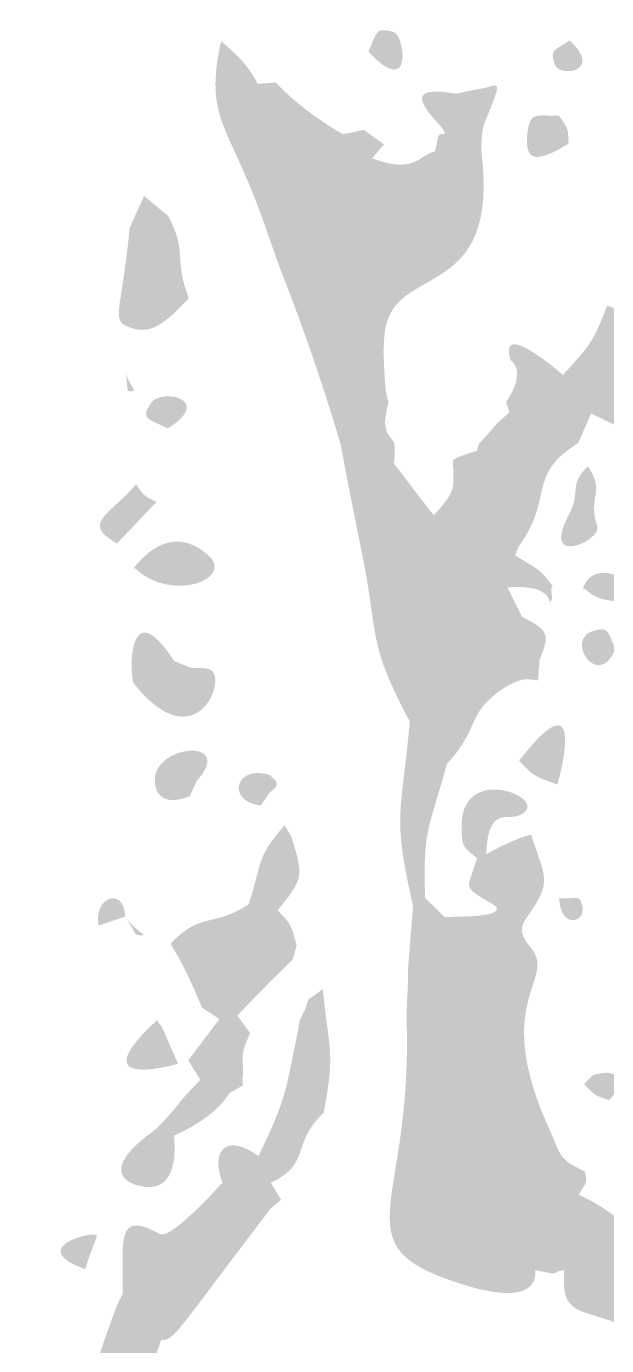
# Model space of a CAD drawing. Header units: millimetres. Extents: x 554 to 734, y 0 to 123.
# Drawn here: x 691.88 to 700.72, y 78.12 to 98.2 of the extents above; entities that cross this region are included whole.
import ezdxf

# ---------------------------------------------------------------- set-up
doc = ezdxf.new("R2010")
doc.units = ezdxf.units.MM

msp = doc.modelspace()

# ---------------------------------------------------------------- hatches: boundary and pattern name
at = {"true_color": 0x080808, "transparency": 33554687}
h = msp.add_hatch(color=18, dxfattribs=at)
edge = h.paths.add_edge_path(flags=0)
edge.add_spline(control_points=[(697.088, 97.817), (697.214, 98.094), (697.191, 98.2), (697.477, 98.112), (697.64, 98.062), (697.774, 97.072), (697.088, 97.817)], knot_values=[0, 0, 0, 0, 1, 1, 1, 2, 2, 2, 2], degree=3, periodic=1)
h = msp.add_hatch(color=18, dxfattribs=at)
edge = h.paths.add_edge_path(flags=0)
edge.add_spline(control_points=[(694.844, 97.973), (695.26, 97.639), (695.371, 97.388), (695.399, 97.325), (695.468, 96.57), (695.512, 96.444), (695.537, 96.371), (695.873, 95.914), (695.99, 95.767), (696.387, 96.18), (696.78, 96.209), (696.761, 96.24), (697.146, 96.191), (697.78, 95.948), (697.848, 96.227), (698.102, 96.299), (698.102, 96.299), (698.266, 96.324), (698.266, 96.324), (698.266, 96.324), (698.417, 96.09), (698.417, 96.09), (698.334, 95.293), (697.882, 95.726), (697.223, 95.24), (696.574, 95.365), (696.447, 95.532), (696.116, 94.976), (695.958, 95.016), (696.087, 95.14), (695.942, 95.177), (695.91, 95.185), (695.942, 95.177), (695.534, 95.103), (694.984, 96.72), (694.575, 96.743), (694.844, 97.973)], knot_values=[0, 0, 0, 0, 1, 1, 1, 2, 2, 2, 3, 3, 3, 4, 4, 4, 5, 5, 5, 6, 6, 6, 7, 7, 7, 8, 8, 8, 9, 9, 9, 10, 10, 10, 11, 11, 11, 12, 12, 12, 12], degree=3, periodic=1)
h = msp.add_hatch(color=18, dxfattribs=at)
edge = h.paths.add_edge_path(flags=0)
edge.add_spline(control_points=[(700.15, 97.987), (700.679, 97.513), (699.994, 97.407), (699.922, 97.627), (699.841, 97.872), (699.944, 97.828), (700.15, 97.987)], knot_values=[0, 0, 0, 0, 1, 1, 1, 2, 2, 2, 2], degree=3, periodic=1)
h = msp.add_hatch(color=18, dxfattribs=at)
edge = h.paths.add_edge_path(flags=0)
edge.add_spline(control_points=[(695.399, 97.325), (695.399, 97.325), (695.675, 97.345), (695.675, 97.345), (695.747, 97.27), (696.106, 96.896), (696.7, 96.559), (696.7, 96.559), (696.857, 96.589), (696.857, 96.589), (696.857, 96.589), (697.014, 96.627), (697.014, 96.627), (697.014, 96.627), (697.17, 96.515), (697.17, 96.515), (697.17, 96.515), (697.326, 96.404), (697.326, 96.404), (697.326, 96.404), (697.146, 96.191), (697.146, 96.191), (696.761, 96.24), (696.78, 96.209), (696.387, 96.18), (696.07, 96.236), (696.092, 96.223), (696.07, 96.236), (695.819, 96.385), (695.815, 96.301), (695.537, 96.371), (695.512, 96.444), (695.468, 96.57), (695.399, 97.325)], knot_values=[0, 0, 0, 0, 1, 1, 1, 2, 2, 2, 3, 3, 3, 4, 4, 4, 5, 5, 5, 6, 6, 6, 7, 7, 7, 8, 8, 8, 9, 9, 9, 10, 10, 10, 11, 11, 11, 11], degree=3, periodic=1)
h = msp.add_hatch(color=18, dxfattribs=at)
edge = h.paths.add_edge_path(flags=0)
edge.add_spline(control_points=[(698.421, 97.176), (698.587, 97.047), (698.574, 97.148), (698.748, 97.243), (698.964, 97.265), (699.101, 97.389), (699.029, 97.174), (698.878, 96.721), (698.8, 96.751), (698.81, 96.289), (698.81, 96.289), (698.266, 96.324), (698.266, 96.324), (698.266, 96.324), (698.102, 96.299), (698.102, 96.299), (698.156, 96.532), (698.147, 96.515), (698.156, 96.532), (698.188, 96.596), (698.228, 96.527), (698.25, 96.575), (698.289, 96.659), (697.344, 97.367), (698.421, 97.176)], knot_values=[0, 0, 0, 0, 1, 1, 1, 2, 2, 2, 3, 3, 3, 4, 4, 4, 5, 5, 5, 6, 6, 6, 7, 7, 7, 8, 8, 8, 8], degree=3, periodic=1)
h = msp.add_hatch(color=18, dxfattribs=at)
edge = h.paths.add_edge_path(flags=0)
edge.add_spline(control_points=[(698.421, 97.176), (698.421, 97.176), (698.748, 97.243), (698.748, 97.243), (698.574, 97.148), (698.587, 97.047), (698.421, 97.176)], knot_values=[0, 0, 0, 0, 1, 1, 1, 2, 2, 2, 2], degree=3, periodic=1)
h = msp.add_hatch(color=18, dxfattribs=at)
edge = h.paths.add_edge_path(flags=0)
edge.add_spline(control_points=[(699.988, 96.84), (700.146, 96.628), (700.122, 96.648), (700.136, 96.414), (699.715, 96.158), (699.456, 96.083), (699.508, 96.564), (699.547, 96.913), (699.648, 96.835), (699.988, 96.84)], knot_values=[0, 0, 0, 0, 1, 1, 1, 2, 2, 2, 3, 3, 3, 3], degree=3, periodic=1)
h = msp.add_hatch(color=18, dxfattribs=at)
edge = h.paths.add_edge_path(flags=0)
edge.add_spline(control_points=[(695.537, 96.371), (695.815, 96.301), (695.819, 96.385), (696.07, 96.236), (696.092, 96.223), (696.07, 96.236), (696.387, 96.18), (695.99, 95.767), (695.873, 95.914), (695.537, 96.371)], knot_values=[0, 0, 0, 0, 1, 1, 1, 2, 2, 2, 3, 3, 3, 3], degree=3, periodic=1)
h = msp.add_hatch(color=18, dxfattribs=at)
edge = h.paths.add_edge_path(flags=0)
edge.add_spline(control_points=[(698.266, 96.324), (698.266, 96.324), (698.81, 96.289), (698.81, 96.289), (699.094, 93.992), (697.503, 94.604), (697.342, 93.581), (697.294, 93.271), (697.346, 92.714), (697.353, 92.639), (697.353, 92.639), (697.392, 92.482), (697.392, 92.482), (697.392, 92.482), (697.36, 92.326), (697.36, 92.326), (697.36, 92.326), (697.338, 92.169), (697.338, 92.169), (697.338, 92.169), (697.372, 92.012), (697.372, 92.012), (697.372, 92.012), (697.484, 91.86), (697.484, 91.86), (697.484, 91.86), (697.489, 91.698), (697.489, 91.698), (697.489, 91.698), (697.478, 91.541), (697.478, 91.541), (697.478, 91.541), (697.601, 91.385), (697.601, 91.385), (697.639, 91.334), (697.884, 91.009), (698.083, 90.757), (698.404, 91.117), (698.398, 91.127), (698.374, 91.588), (698.372, 91.629), (698.709, 91.729), (698.739, 91.738), (698.739, 91.738), (698.778, 91.855), (698.778, 91.855), (698.778, 91.855), (698.896, 91.98), (698.896, 91.98), (698.896, 91.98), (699.053, 92.161), (699.053, 92.161), (699.053, 92.161), (699.237, 92.326), (699.237, 92.326), (699.237, 92.326), (699.421, 92.137), (699.421, 92.137), (699.123, 91.566), (699.4, 91.511), (699.191, 90.921), (699.065, 90.567), (698.909, 90.659), (698.848, 90.28), (698.636, 89.403), (698.896, 89.378), (699.128, 88.947), (699.128, 88.947), (699.221, 88.89), (699.221, 88.89), (699.334, 88.517), (699.259, 88.54), (699.198, 88.158), (698.555, 87.745), (698.815, 87.546), (698.284, 86.971), (697.877, 87.258), (697.864, 87.272), (697.834, 87.762), (697.834, 87.762), (698.043, 87.837), (698.043, 87.837), (698.226, 87.682), (698.195, 87.398), (698.303, 87.616), (698.389, 87.79), (698.151, 87.775), (698.237, 87.949), (698.302, 88.254), (698.283, 88.224), (698.287, 88.563), (698.397, 89.105), (698.321, 89.298), (698.297, 89.357), (698.117, 89.813), (697.882, 89.635), (697.749, 90.099), (697.749, 90.099), (697.758, 90.423), (697.758, 90.423), (697.737, 90.477), (697.674, 90.637), (697.232, 90.914), (697.232, 90.914), (697.168, 91.071), (697.168, 91.071), (697.168, 91.071), (697.124, 91.228), (697.124, 91.228), (697.124, 91.228), (697.062, 91.385), (697.062, 91.385), (697.062, 91.385), (697.012, 91.541), (697.012, 91.541), (697.012, 91.541), (697.027, 91.698), (697.027, 91.698), (697.027, 91.698), (697.074, 91.855), (697.074, 91.855), (697.074, 91.855), (697.066, 92.012), (697.066, 92.012), (697.066, 92.012), (696.862, 92.169), (696.862, 92.169), (696.899, 92.657), (696.833, 92.74), (696.802, 92.778), (696.228, 93.49), (696.905, 94.318), (697.223, 95.24), (697.882, 95.726), (698.334, 95.293), (698.417, 96.09), (698.417, 96.09), (698.266, 96.324), (698.266, 96.324)], knot_values=[0, 0, 0, 0, 1, 1, 1, 2, 2, 2, 3, 3, 3, 4, 4, 4, 5, 5, 5, 6, 6, 6, 7, 7, 7, 8, 8, 8, 9, 9, 9, 10, 10, 10, 11, 11, 11, 12, 12, 12, 13, 13, 13, 14, 14, 14, 15, 15, 15, 16, 16, 16, 17, 17, 17, 18, 18, 18, 19, 19, 19, 20, 20, 20, 21, 21, 21, 22, 22, 22, 23, 23, 23, 24, 24, 24, 25, 25, 25, 26, 26, 26, 27, 27, 27, 28, 28, 28, 29, 29, 29, 30, 30, 30, 31, 31, 31, 32, 32, 32, 33, 33, 33, 34, 34, 34, 35, 35, 35, 36, 36, 36, 37, 37, 37, 38, 38, 38, 39, 39, 39, 40, 40, 40, 41, 41, 41, 42, 42, 42, 43, 43, 43, 44, 44, 44, 45, 45, 45, 46, 46, 46, 46], degree=3, periodic=1)
h = msp.add_hatch(color=18, dxfattribs=at)
edge = h.paths.add_edge_path(flags=0)
edge.add_spline(control_points=[(693.673, 95.618), (693.673, 95.618), (694.044, 95.309), (694.044, 95.309), (693.609, 94.552), (693.519, 94.259), (694.353, 94.062), (693.988, 93.677), (693.781, 93.494), (693.449, 93.618), (693.155, 93.728), (693.328, 93.838), (693.453, 95.135), (693.453, 95.135), (693.673, 95.618), (693.673, 95.618)], knot_values=[0, 0, 0, 0, 1, 1, 1, 2, 2, 2, 3, 3, 3, 4, 4, 4, 5, 5, 5, 5], degree=3, periodic=1)
h = msp.add_hatch(color=18, dxfattribs=at)
edge = h.paths.add_edge_path(flags=0)
edge.add_spline(control_points=[(697.223, 95.24), (696.905, 94.318), (696.228, 93.49), (696.802, 92.778), (696.833, 92.74), (696.899, 92.657), (696.862, 92.169), (696.862, 92.169), (696.662, 91.85), (696.662, 91.85), (696.248, 93.245), (695.825, 94.307), (695.741, 94.516), (696.104, 94.935), (696.077, 94.949), (696.116, 94.976), (696.447, 95.532), (696.574, 95.365), (697.223, 95.24)], knot_values=[0, 0, 0, 0, 1, 1, 1, 2, 2, 2, 3, 3, 3, 4, 4, 4, 5, 5, 5, 6, 6, 6, 6], degree=3, periodic=1)
h = msp.add_hatch(color=18, dxfattribs=at)
edge = h.paths.add_edge_path(flags=0)
edge.add_spline(control_points=[(694.044, 95.309), (694.341, 94.724), (694.115, 94.687), (694.353, 94.062), (693.519, 94.259), (693.609, 94.552), (694.044, 95.309)], knot_values=[0, 0, 0, 0, 1, 1, 1, 2, 2, 2, 2], degree=3, periodic=1)
h = msp.add_hatch(color=18, dxfattribs=at)
edge = h.paths.add_edge_path(flags=0)
edge.add_spline(control_points=[(695.534, 95.103), (695.942, 95.177), (695.91, 95.185), (695.942, 95.177), (696.087, 95.14), (695.958, 95.016), (696.116, 94.976), (696.077, 94.949), (696.104, 94.935), (695.741, 94.516), (695.741, 94.516), (695.534, 95.103), (695.534, 95.103)], knot_values=[0, 0, 0, 0, 1, 1, 1, 2, 2, 2, 3, 3, 3, 4, 4, 4, 4], degree=3, periodic=1)
h = msp.add_hatch(color=18, dxfattribs=at)
edge = h.paths.add_edge_path(flags=0)
edge.add_spline(control_points=[(703.121, 94.405), (702.831, 93.919), (702.722, 93.985), (702.656, 93.414), (702.325, 93.494), (702.349, 93.447), (702.036, 93.401), (701.377, 92.686), (700.935, 92.696), (701.374, 92.151), (701.79, 91.636), (700.545, 92.274), (700.48, 92.307), (700.48, 92.307), (700.284, 91.86), (700.284, 91.86), (699.481, 91.348), (699.929, 91.05), (699.376, 90.278), (699.376, 90.278), (698.848, 90.28), (698.848, 90.28), (698.909, 90.659), (699.065, 90.567), (699.191, 90.921), (699.4, 91.511), (699.123, 91.566), (699.421, 92.137), (699.421, 92.137), (700.051, 92.893), (700.051, 92.893), (700.483, 93.376), (700.489, 93.355), (700.726, 93.949), (701.644, 93.588), (701.64, 93.581), (701.652, 93.595), (701.859, 93.836), (701.766, 93.891), (702.032, 94.046), (702.617, 94.313), (702.58, 94.799), (703.121, 94.405)], knot_values=[0, 0, 0, 0, 1, 1, 1, 2, 2, 2, 3, 3, 3, 4, 4, 4, 5, 5, 5, 6, 6, 6, 7, 7, 7, 8, 8, 8, 9, 9, 9, 10, 10, 10, 11, 11, 11, 12, 12, 12, 13, 13, 13, 14, 14, 14, 14], degree=3, periodic=1)
h = msp.add_hatch(color=18, dxfattribs=at)
edge = h.paths.add_edge_path(flags=0)
edge.add_spline(control_points=[(700.051, 92.893), (700.051, 92.893), (699.421, 92.137), (699.421, 92.137), (699.421, 92.137), (699.237, 92.326), (699.237, 92.326), (699.237, 92.326), (699.185, 92.482), (699.185, 92.482), (699.516, 92.975), (699.252, 93.117), (699.252, 93.118), (699.055, 93.761), (700.001, 92.936), (700.051, 92.893)], knot_values=[0, 0, 0, 0, 1, 1, 1, 2, 2, 2, 3, 3, 3, 4, 4, 4, 5, 5, 5, 5], degree=3, periodic=1)
h = msp.add_hatch(color=18, dxfattribs=at)
edge = h.paths.add_edge_path(flags=0)
edge.add_spline(control_points=[(693.396, 92.946), (693.414, 92.74), (693.64, 92.61), (693.421, 92.651), (693.421, 92.651), (693.396, 92.946), (693.396, 92.946)], knot_values=[0, 0, 0, 0, 1, 1, 1, 2, 2, 2, 2], degree=3, periodic=1)
h = msp.add_hatch(color=18, dxfattribs=at)
edge = h.paths.add_edge_path(flags=0)
edge.add_spline(control_points=[(694.035, 92.079), (693.747, 92.224), (693.601, 92.217), (693.781, 92.47), (693.941, 92.693), (694.743, 92.524), (694.035, 92.079)], knot_values=[0, 0, 0, 0, 1, 1, 1, 2, 2, 2, 2], degree=3, periodic=1)
h = msp.add_hatch(color=18, dxfattribs=at)
edge = h.paths.add_edge_path(flags=0)
edge.add_spline(control_points=[(696.662, 91.85), (696.662, 91.85), (696.862, 92.169), (696.862, 92.169), (696.862, 92.169), (697.066, 92.012), (697.066, 92.012), (697.066, 92.012), (697.074, 91.855), (697.074, 91.855), (697.074, 91.855), (697.027, 91.698), (697.027, 91.698), (697.027, 91.698), (697.012, 91.541), (697.012, 91.541), (697.012, 91.541), (697.062, 91.385), (697.062, 91.385), (697.062, 91.385), (697.124, 91.228), (697.124, 91.228), (697.124, 91.228), (697.168, 91.071), (697.168, 91.071), (697.168, 91.071), (697.232, 90.914), (697.232, 90.914), (697.674, 90.637), (697.737, 90.477), (697.758, 90.423), (697.758, 90.423), (697.712, 90.19), (697.712, 90.19), (697.319, 90.185), (697.342, 90.186), (696.97, 90.276), (696.679, 91.727), (696.688, 91.725), (696.662, 91.85)], knot_values=[0, 0, 0, 0, 1, 1, 1, 2, 2, 2, 3, 3, 3, 4, 4, 4, 5, 5, 5, 6, 6, 6, 7, 7, 7, 8, 8, 8, 9, 9, 9, 10, 10, 10, 11, 11, 11, 12, 12, 12, 13, 13, 13, 13], degree=3, periodic=1)
h = msp.add_hatch(color=18, dxfattribs=at)
edge = h.paths.add_edge_path(flags=0)
edge.add_spline(control_points=[(700.429, 91.503), (700.705, 91.103), (700.419, 91.058), (700.574, 90.585), (700.642, 90.376), (699.698, 89.941), (700.142, 90.77), (700.335, 91.131), (700.125, 91.205), (700.429, 91.503)], knot_values=[0, 0, 0, 0, 1, 1, 1, 2, 2, 2, 3, 3, 3, 3], degree=3, periodic=1)
h = msp.add_hatch(color=18, dxfattribs=at)
edge = h.paths.add_edge_path(flags=0)
edge.add_spline(control_points=[(693.55, 91.229), (693.676, 91.044), (693.669, 91.055), (693.861, 90.961), (693.861, 90.961), (693.259, 90.327), (693.259, 90.327), (692.712, 90.641), (693.137, 90.746), (693.55, 91.229)], knot_values=[0, 0, 0, 0, 1, 1, 1, 2, 2, 2, 3, 3, 3, 3], degree=3, periodic=1)
h = msp.add_hatch(color=18, dxfattribs=at)
edge = h.paths.add_edge_path(flags=0)
edge.add_spline(control_points=[(693.521, 89.959), (693.576, 90.033), (694.069, 90.694), (694.665, 90.134), (695.031, 89.788), (694.092, 89.415), (693.521, 89.959)], knot_values=[0, 0, 0, 0, 1, 1, 1, 2, 2, 2, 2], degree=3, periodic=1)
for points in [[(697.758, 90.423), (697.749, 90.099), (697.712, 90.19)], [(698.116, 87.929), (698.043, 87.837), (697.834, 87.762)]]:
    msp.add_hatch(color=18, dxfattribs=at).paths.add_polyline_path(points, flags=0)
h = msp.add_hatch(color=18, dxfattribs=at)
edge = h.paths.add_edge_path(flags=0)
edge.add_spline(control_points=[(696.97, 90.276), (697.342, 90.186), (697.319, 90.185), (697.712, 90.19), (697.712, 90.19), (697.749, 90.099), (697.749, 90.099), (697.882, 89.635), (698.117, 89.813), (698.297, 89.357), (698.321, 89.298), (698.397, 89.105), (698.287, 88.563), (698.283, 88.224), (698.302, 88.254), (698.237, 87.949), (698.237, 87.949), (698.116, 87.929), (698.116, 87.929), (698.116, 87.929), (697.834, 87.762), (697.834, 87.762), (697.834, 87.762), (697.718, 87.617), (697.718, 87.617), (697.056, 88.854), (697.257, 88.899), (696.97, 90.276)], knot_values=[0, 0, 0, 0, 1, 1, 1, 2, 2, 2, 3, 3, 3, 4, 4, 4, 5, 5, 5, 6, 6, 6, 7, 7, 7, 8, 8, 8, 9, 9, 9, 9], degree=3, periodic=1)
h = msp.add_hatch(color=18, dxfattribs=at)
edge = h.paths.add_edge_path(flags=0)
edge.add_spline(control_points=[(698.848, 90.28), (698.848, 90.28), (699.376, 90.278), (699.376, 90.278), (699.376, 90.278), (699.322, 90.149), (699.322, 90.149), (699.322, 90.149), (699.204, 89.661), (699.204, 89.661), (699.204, 89.661), (699.429, 89.211), (699.429, 89.211), (699.429, 89.211), (699.128, 88.947), (699.128, 88.947), (698.896, 89.378), (698.636, 89.403), (698.848, 90.28)], knot_values=[0, 0, 0, 0, 1, 1, 1, 2, 2, 2, 3, 3, 3, 4, 4, 4, 5, 5, 5, 6, 6, 6, 6], degree=3, periodic=1)
h = msp.add_hatch(color=18, dxfattribs=at)
edge = h.paths.add_edge_path(flags=0)
edge.add_spline(control_points=[(700.353, 89.649), (700.598, 90.29), (701.607, 89.398), (700.941, 89.44), (700.454, 89.471), (700.466, 89.609), (700.353, 89.649)], knot_values=[0, 0, 0, 0, 1, 1, 1, 2, 2, 2, 2], degree=3, periodic=1)
h = msp.add_hatch(color=18, dxfattribs=at)
edge = h.paths.add_edge_path(flags=0)
edge.add_spline(control_points=[(699.322, 90.149), (699.642, 89.938), (699.663, 89.988), (699.895, 89.679), (699.831, 89.632), (699.925, 89.491), (699.861, 89.444), (699.817, 89.412), (699.914, 89.708), (699.204, 89.661), (699.204, 89.661), (699.322, 90.149), (699.322, 90.149)], knot_values=[0, 0, 0, 0, 1, 1, 1, 2, 2, 2, 3, 3, 3, 4, 4, 4, 4], degree=3, periodic=1)
h = msp.add_hatch(color=18, dxfattribs=at)
edge = h.paths.add_edge_path(flags=0)
edge.add_spline(control_points=[(694.133, 88.538), (693.829, 88.292), (693.877, 88.23), (693.511, 88.201), (693.446, 88.383), (693.432, 89.61), (694.133, 88.538)], knot_values=[0, 0, 0, 0, 1, 1, 1, 2, 2, 2, 2], degree=3, periodic=1)
h = msp.add_hatch(color=18, dxfattribs=at)
edge = h.paths.add_edge_path(flags=0)
edge.add_spline(control_points=[(699.429, 89.211), (699.814, 89.013), (699.868, 88.963), (699.695, 88.56), (699.695, 88.56), (699.221, 88.89), (699.221, 88.89), (699.221, 88.89), (699.128, 88.947), (699.128, 88.947), (699.128, 88.947), (699.429, 89.211), (699.429, 89.211)], knot_values=[0, 0, 0, 0, 1, 1, 1, 2, 2, 2, 3, 3, 3, 4, 4, 4, 4], degree=3, periodic=1)
h = msp.add_hatch(color=18, dxfattribs=at)
edge = h.paths.add_edge_path(flags=0)
edge.add_spline(control_points=[(700.85, 88.719), (700.587, 88.093), (700.091, 88.852), (700.49, 88.99), (700.752, 89.08), (700.733, 88.981), (700.85, 88.719)], knot_values=[0, 0, 0, 0, 1, 1, 1, 2, 2, 2, 2], degree=3, periodic=1)
h = msp.add_hatch(color=18, dxfattribs=at)
edge = h.paths.add_edge_path(flags=0)
edge.add_spline(control_points=[(699.221, 88.89), (699.221, 88.89), (699.695, 88.56), (699.695, 88.56), (699.695, 88.56), (699.671, 88.244), (699.671, 88.244), (699.416, 88.277), (699.429, 88.264), (699.198, 88.158), (699.259, 88.54), (699.334, 88.517), (699.221, 88.89)], knot_values=[0, 0, 0, 0, 1, 1, 1, 2, 2, 2, 3, 3, 3, 4, 4, 4, 4], degree=3, periodic=1)
h = msp.add_hatch(color=18, dxfattribs=at)
edge = h.paths.add_edge_path(flags=0)
edge.add_spline(control_points=[(694.133, 88.538), (694.359, 88.445), (694.34, 88.449), (694.359, 88.445), (694.527, 88.409), (694.512, 88.456), (694.665, 88.414), (694.971, 88.329), (694.484, 86.978), (693.511, 88.201), (693.877, 88.23), (693.829, 88.292), (694.133, 88.538)], knot_values=[0, 0, 0, 0, 1, 1, 1, 2, 2, 2, 3, 3, 3, 4, 4, 4, 4], degree=3, periodic=1)
h = msp.add_hatch(color=18, dxfattribs=at)
edge = h.paths.add_edge_path(flags=0)
edge.add_spline(control_points=[(697.696, 88.407), (697.791, 88.098), (698.029, 87.774), (697.811, 88.034), (697.791, 88.057), (697.811, 88.034), (697.696, 88.407)], knot_values=[0, 0, 0, 0, 1, 1, 1, 2, 2, 2, 2], degree=3, periodic=1)
h = msp.add_hatch(color=18, dxfattribs=at)
edge = h.paths.add_edge_path(flags=0)
edge.add_spline(control_points=[(699.383, 87.022), (700.453, 88.396), (699.983, 86.708), (699.965, 86.656), (699.638, 86.785), (699.63, 86.754), (699.383, 87.022)], knot_values=[0, 0, 0, 0, 1, 1, 1, 2, 2, 2, 2], degree=3, periodic=1)
h = msp.add_hatch(color=18, dxfattribs=at)
edge = h.paths.add_edge_path(flags=0)
edge.add_spline(control_points=[(698.116, 87.929), (698.116, 87.929), (698.237, 87.949), (698.237, 87.949), (698.151, 87.775), (698.389, 87.79), (698.303, 87.616), (698.195, 87.398), (698.226, 87.682), (698.043, 87.837), (698.043, 87.837), (698.116, 87.929), (698.116, 87.929)], knot_values=[0, 0, 0, 0, 1, 1, 1, 2, 2, 2, 3, 3, 3, 4, 4, 4, 4], degree=3, periodic=1)
h = msp.add_hatch(color=18, dxfattribs=at)
edge = h.paths.add_edge_path(flags=0)
edge.add_spline(control_points=[(697.834, 87.762), (697.864, 87.272), (697.877, 87.258), (698.284, 86.971), (698.001, 85.948), (697.918, 85.98), (697.951, 84.933), (697.951, 84.933), (697.768, 84.811), (697.768, 84.811), (697.443, 86.214), (697.593, 86.202), (697.718, 87.617), (697.718, 87.617), (697.834, 87.762), (697.834, 87.762)], knot_values=[0, 0, 0, 0, 1, 1, 1, 2, 2, 2, 3, 3, 3, 4, 4, 4, 5, 5, 5, 5], degree=3, periodic=1)
h = msp.add_hatch(color=18, dxfattribs=at)
edge = h.paths.add_edge_path(flags=0)
edge.add_spline(control_points=[(694.471, 86.708), (694.471, 86.708), (694.369, 86.482), (694.369, 86.482), (694.327, 86.464), (693.891, 86.277), (693.837, 86.672), (693.754, 87.278), (695.099, 87.39), (694.471, 86.708)], knot_values=[0, 0, 0, 0, 1, 1, 1, 2, 2, 2, 3, 3, 3, 3], degree=3, periodic=1)
h = msp.add_hatch(color=18, dxfattribs=at)
edge = h.paths.add_edge_path(flags=0)
edge.add_spline(control_points=[(695.586, 86.804), (695.586, 86.804), (695.584, 86.533), (695.584, 86.533), (695.584, 86.533), (695.448, 86.339), (695.448, 86.339), (694.909, 86.407), (695.068, 86.97), (695.586, 86.804)], knot_values=[0, 0, 0, 0, 1, 1, 1, 2, 2, 2, 3, 3, 3, 3], degree=3, periodic=1)
h = msp.add_hatch(color=18, dxfattribs=at)
edge = h.paths.add_edge_path(flags=0)
edge.add_spline(control_points=[(698.743, 85.535), (698.557, 85.698), (698.495, 85.68), (698.507, 86.057), (698.536, 87.033), (699.977, 86.388), (699.357, 86.18), (699.182, 86.121), (698.905, 86.31), (698.884, 85.597), (698.884, 85.597), (698.743, 85.535), (698.743, 85.535)], knot_values=[0, 0, 0, 0, 1, 1, 1, 2, 2, 2, 3, 3, 3, 4, 4, 4, 4], degree=3, periodic=1)
h = msp.add_hatch(color=18, dxfattribs=at)
edge = h.paths.add_edge_path(flags=0)
edge.add_spline(control_points=[(695.586, 86.804), (695.698, 86.697), (695.757, 86.67), (695.584, 86.533), (695.584, 86.533), (695.586, 86.804), (695.586, 86.804)], knot_values=[0, 0, 0, 0, 1, 1, 1, 2, 2, 2, 2], degree=3, periodic=1)
h = msp.add_hatch(color=18, dxfattribs=at)
edge = h.paths.add_edge_path(flags=0)
edge.add_spline(control_points=[(695.811, 86.038), (695.811, 86.038), (695.916, 85.863), (695.916, 85.863), (696.101, 85.255), (696.101, 85.226), (695.704, 84.741), (695.704, 84.741), (695.445, 84.763), (695.445, 84.763), (695.445, 84.763), (695.261, 84.832), (695.261, 84.832), (695.479, 85.469), (695.358, 85.516), (695.811, 86.038)], knot_values=[0, 0, 0, 0, 1, 1, 1, 2, 2, 2, 3, 3, 3, 4, 4, 4, 5, 5, 5, 5], degree=3, periodic=1)
h = msp.add_hatch(color=18, dxfattribs=at)
edge = h.paths.add_edge_path(flags=0)
edge.add_spline(control_points=[(699.566, 85.896), (699.769, 85.248), (699.906, 85.204), (699.509, 84.648), (699.421, 84.526), (699.362, 84.409), (699.547, 84.194), (699.999, 83.671), (698.908, 83.42), (699.868, 81.358), (700.032, 80.97), (700.002, 80.956), (700.385, 80.766), (700.437, 80.562), (700.384, 80.592), (700.293, 80.417), (699.855, 79.957), (700.361, 79.804), (700.07, 79.262), (699.958, 79.271), (699.979, 79.21), (699.874, 79.219), (699.854, 79.221), (699.874, 79.219), (699.63, 79.265), (699.3, 79.51), (699.322, 79.56), (698.888, 79.498), (698.634, 79.461), (698.125, 80.341), (698.341, 80.674), (698.668, 81.178), (697.84, 81.245), (698.191, 81.725), (698.233, 81.782), (698.482, 82.682), (698.505, 82.766), (698.424, 82.827), (698.53, 82.864), (698.45, 82.923), (698.436, 82.934), (698.45, 82.923), (698.248, 83.005), (698.194, 83.092), (697.881, 83.874), (697.72, 83.143), (697.72, 83.143), (697.671, 83.061), (697.671, 83.061), (697.669, 83.472), (697.694, 83.448), (697.693, 83.869), (698.219, 83.804), (698.057, 84.071), (698.246, 84.643), (699.054, 84.645), (699.047, 84.723), (699.041, 84.787), (699.037, 84.838), (698.609, 84.999), (698.619, 85.128), (698.624, 85.2), (698.63, 85.193), (698.743, 85.535), (698.743, 85.535), (698.884, 85.597), (698.884, 85.597), (698.935, 85.627), (699.276, 85.822), (699.566, 85.896)], knot_values=[0, 0, 0, 0, 1, 1, 1, 2, 2, 2, 3, 3, 3, 4, 4, 4, 5, 5, 5, 6, 6, 6, 7, 7, 7, 8, 8, 8, 9, 9, 9, 10, 10, 10, 11, 11, 11, 12, 12, 12, 13, 13, 13, 14, 14, 14, 15, 15, 15, 16, 16, 16, 17, 17, 17, 18, 18, 18, 19, 19, 19, 20, 20, 20, 21, 21, 21, 22, 22, 22, 23, 23, 23, 23], degree=3, periodic=1)
h = msp.add_hatch(color=18, dxfattribs=at)
edge = h.paths.add_edge_path(flags=0)
edge.add_spline(control_points=[(693.383, 84.647), (693.383, 84.647), (692.981, 84.513), (692.981, 84.513), (692.894, 84.951), (693.372, 85.113), (693.383, 84.647)], knot_values=[0, 0, 0, 0, 1, 1, 1, 2, 2, 2, 2], degree=3, periodic=1)
h = msp.add_hatch(color=18, dxfattribs=at)
edge = h.paths.add_edge_path(flags=0)
edge.add_spline(control_points=[(699.994, 84.93), (700.241, 84.905), (700.301, 85.001), (700.345, 84.814), (700.408, 84.548), (700.007, 84.453), (699.994, 84.93)], knot_values=[0, 0, 0, 0, 1, 1, 1, 2, 2, 2, 2], degree=3, periodic=1)
h = msp.add_hatch(color=18, dxfattribs=at)
edge = h.paths.add_edge_path(flags=0)
edge.add_spline(control_points=[(695.261, 84.832), (695.261, 84.832), (695.445, 84.763), (695.445, 84.763), (695.445, 84.763), (695.704, 84.741), (695.704, 84.741), (695.926, 84.519), (695.904, 84.53), (695.996, 84.212), (695.996, 84.212), (695.936, 83.992), (695.936, 83.992), (695.537, 83.611), (695.158, 83.21), (695.093, 83.141), (695.093, 83.141), (694.819, 83.087), (694.819, 83.087), (694.819, 83.087), (694.554, 83.262), (694.554, 83.262), (694.161, 84.215), (694.037, 84.201), (694.099, 84.263), (694.568, 84.728), (694.7, 84.473), (695.261, 84.832)], knot_values=[0, 0, 0, 0, 1, 1, 1, 2, 2, 2, 3, 3, 3, 4, 4, 4, 5, 5, 5, 6, 6, 6, 7, 7, 7, 8, 8, 8, 9, 9, 9, 9], degree=3, periodic=1)
h = msp.add_hatch(color=18, dxfattribs=at)
edge = h.paths.add_edge_path(flags=0)
edge.add_spline(control_points=[(697.951, 84.933), (697.951, 84.933), (698.246, 84.643), (698.246, 84.643), (698.057, 84.071), (698.219, 83.804), (697.693, 83.869), (697.693, 83.869), (697.768, 84.811), (697.768, 84.811), (697.768, 84.811), (697.951, 84.933), (697.951, 84.933)], knot_values=[0, 0, 0, 0, 1, 1, 1, 2, 2, 2, 3, 3, 3, 4, 4, 4, 4], degree=3, periodic=1)
h = msp.add_hatch(color=18, dxfattribs=at)
edge = h.paths.add_edge_path(flags=0)
edge.add_spline(control_points=[(693.383, 84.647), (693.527, 84.42), (693.821, 84.328), (693.559, 84.37), (693.533, 84.375), (693.559, 84.37), (693.383, 84.647)], knot_values=[0, 0, 0, 0, 1, 1, 1, 2, 2, 2, 2], degree=3, periodic=1)
h = msp.add_hatch(color=18, dxfattribs=at)
edge = h.paths.add_edge_path(flags=0)
edge.add_spline(control_points=[(697.72, 83.143), (697.881, 83.874), (698.194, 83.092), (698.248, 83.005), (698.209, 83.025), (698.21, 82.999), (697.72, 83.143)], knot_values=[0, 0, 0, 0, 1, 1, 1, 2, 2, 2, 2], degree=3, periodic=1)
h = msp.add_hatch(color=18, dxfattribs=at)
edge = h.paths.add_edge_path(flags=0)
edge.add_spline(control_points=[(698.643, 83.073), (698.436, 83.377), (698.25, 83.46), (698.578, 83.61), (699.286, 83.933), (698.723, 83.288), (698.643, 83.073)], knot_values=[0, 0, 0, 0, 1, 1, 1, 2, 2, 2, 2], degree=3, periodic=1)
h = msp.add_hatch(color=18, dxfattribs=at)
edge = h.paths.add_edge_path(flags=0)
edge.add_spline(control_points=[(696.394, 83.542), (696.486, 82.593), (696.587, 82.611), (696.408, 81.663), (695.899, 81.183), (696.227, 80.894), (695.602, 80.594), (695.602, 80.594), (695.405, 80.611), (695.405, 80.611), (695.405, 80.611), (695.416, 81.003), (695.416, 81.003), (695.856, 81.934), (695.81, 81.925), (696.017, 82.915), (696.017, 82.915), (696.043, 83.071), (696.043, 83.071), (696.043, 83.071), (696.122, 83.228), (696.122, 83.228), (696.122, 83.228), (696.172, 83.385), (696.172, 83.385), (696.172, 83.385), (696.394, 83.542), (696.394, 83.542)], knot_values=[0, 0, 0, 0, 1, 1, 1, 2, 2, 2, 3, 3, 3, 4, 4, 4, 5, 5, 5, 6, 6, 6, 7, 7, 7, 8, 8, 8, 9, 9, 9, 9], degree=3, periodic=1)
h = msp.add_hatch(color=18, dxfattribs=at)
edge = h.paths.add_edge_path(flags=0)
edge.add_spline(control_points=[(693.871, 83.072), (693.905, 82.997), (693.919, 83.022), (693.96, 82.933), (693.978, 82.892), (693.976, 82.894), (694.188, 82.411), (694.135, 82.386), (692.682, 81.984), (693.871, 83.072)], knot_values=[0, 0, 0, 0, 1, 1, 1, 2, 2, 2, 3, 3, 3, 3], degree=3, periodic=1)
h = msp.add_hatch(color=18, dxfattribs=at)
edge = h.paths.add_edge_path(flags=0)
edge.add_spline(control_points=[(694.819, 83.087), (694.819, 83.087), (695.093, 83.141), (695.093, 83.141), (695.093, 83.141), (695.288, 82.872), (695.288, 82.872), (695.148, 82.568), (695.175, 82.586), (695.178, 82.27), (695.178, 82.27), (695.171, 82.072), (695.171, 82.072), (695.171, 82.072), (694.977, 81.965), (694.977, 81.965), (694.977, 81.965), (694.529, 82.161), (694.529, 82.161), (694.529, 82.161), (694.345, 82.461), (694.345, 82.461), (694.345, 82.461), (694.819, 83.087), (694.819, 83.087)], knot_values=[0, 0, 0, 0, 1, 1, 1, 2, 2, 2, 3, 3, 3, 4, 4, 4, 5, 5, 5, 6, 6, 6, 7, 7, 7, 8, 8, 8, 8], degree=3, periodic=1)
h = msp.add_hatch(color=18, dxfattribs=at)
edge = h.paths.add_edge_path(flags=0)
edge.add_spline(control_points=[(697.671, 83.061), (697.671, 83.061), (697.72, 83.143), (697.72, 83.143), (698.21, 82.999), (698.209, 83.025), (698.248, 83.005), (698.45, 82.923), (698.436, 82.934), (698.45, 82.923), (698.53, 82.864), (698.424, 82.827), (698.505, 82.766), (698.482, 82.682), (698.233, 81.782), (698.191, 81.725), (697.84, 81.245), (698.668, 81.178), (698.341, 80.674), (698.125, 80.341), (698.634, 79.461), (698.888, 79.498), (699.322, 79.56), (699.3, 79.51), (699.63, 79.265), (699.621, 79.23), (699.755, 78.59), (698.266, 79.135), (696.727, 79.699), (697.758, 80.312), (697.671, 83.061)], knot_values=[0, 0, 0, 0, 1, 1, 1, 2, 2, 2, 3, 3, 3, 4, 4, 4, 5, 5, 5, 6, 6, 6, 7, 7, 7, 8, 8, 8, 9, 9, 9, 10, 10, 10, 10], degree=3, periodic=1)
h = msp.add_hatch(color=18, dxfattribs=at)
edge = h.paths.add_edge_path(flags=0)
edge.add_spline(control_points=[(694.529, 82.161), (694.529, 82.161), (694.977, 81.965), (694.977, 81.965), (694.736, 81.576), (694.205, 81.346), (694.126, 81.312), (694.126, 81.312), (693.858, 81.418), (693.858, 81.418), (694.221, 81.786), (694.168, 81.803), (694.529, 82.161)], knot_values=[0, 0, 0, 0, 1, 1, 1, 2, 2, 2, 3, 3, 3, 4, 4, 4, 4], degree=3, periodic=1)
h = msp.add_hatch(color=18, dxfattribs=at)
edge = h.paths.add_edge_path(flags=0)
edge.add_spline(control_points=[(700.513, 82.24), (700.773, 82.29), (700.775, 82.294), (700.983, 82.129), (700.983, 82.129), (700.756, 81.854), (700.756, 81.854), (700.523, 81.927), (700.538, 81.929), (700.372, 82.095), (700.372, 82.095), (700.513, 82.24), (700.513, 82.24)], knot_values=[0, 0, 0, 0, 1, 1, 1, 2, 2, 2, 3, 3, 3, 4, 4, 4, 4], degree=3, periodic=1)
h = msp.add_hatch(color=18, dxfattribs=at)
edge = h.paths.add_edge_path(flags=0)
edge.add_spline(control_points=[(693.858, 81.418), (693.858, 81.418), (694.126, 81.312), (694.126, 81.312), (694.135, 81.237), (694.241, 80.356), (693.561, 80.559), (693.491, 80.58), (692.918, 80.751), (693.858, 81.418)], knot_values=[0, 0, 0, 0, 1, 1, 1, 2, 2, 2, 3, 3, 3, 3], degree=3, periodic=1)
h = msp.add_hatch(color=18, dxfattribs=at)
edge = h.paths.add_edge_path(flags=0)
edge.add_spline(control_points=[(695.416, 81.003), (695.416, 81.003), (695.405, 80.611), (695.405, 80.611), (695.133, 80.499), (695.145, 80.494), (694.864, 80.596), (694.674, 81.132), (694.95, 81.337), (695.416, 81.003)], knot_values=[0, 0, 0, 0, 1, 1, 1, 2, 2, 2, 3, 3, 3, 3], degree=3, periodic=1)
h = msp.add_hatch(color=18, dxfattribs=at)
edge = h.paths.add_edge_path(flags=0)
edge.add_spline(control_points=[(699.392, 80.843), (699.697, 80.705), (699.902, 80.665), (699.641, 80.449), (699.612, 80.425), (699.008, 80.073), (699.392, 80.843)], knot_values=[0, 0, 0, 0, 1, 1, 1, 2, 2, 2, 2], degree=3, periodic=1)
h = msp.add_hatch(color=18, dxfattribs=at)
edge = h.paths.add_edge_path(flags=0)
edge.add_spline(control_points=[(694.864, 80.596), (695.145, 80.494), (695.133, 80.499), (695.405, 80.611), (695.405, 80.611), (695.602, 80.594), (695.602, 80.594), (695.602, 80.594), (695.759, 80.337), (695.759, 80.337), (695.759, 80.337), (695.602, 80.207), (695.602, 80.207), (694.123, 78.27), (694.141, 78.206), (693.933, 78.2), (693.821, 78.68), (693.711, 78.585), (693.345, 78.898), (693.363, 79.668), (693.217, 80.205), (693.911, 79.816), (694.076, 79.723), (694.798, 80.522), (694.864, 80.596)], knot_values=[0, 0, 0, 0, 1, 1, 1, 2, 2, 2, 3, 3, 3, 4, 4, 4, 5, 5, 5, 6, 6, 6, 7, 7, 7, 8, 8, 8, 8], degree=3, periodic=1)
h = msp.add_hatch(color=18, dxfattribs=at)
edge = h.paths.add_edge_path(flags=0)
edge.add_spline(control_points=[(700.293, 80.417), (701.381, 79.869), (701.22, 79.609), (700.894, 78.452), (700.265, 78.689), (700.021, 78.591), (700.07, 79.262), (700.361, 79.804), (699.855, 79.957), (700.293, 80.417)], knot_values=[0, 0, 0, 0, 1, 1, 1, 2, 2, 2, 3, 3, 3, 3], degree=3, periodic=1)
h = msp.add_hatch(color=18, dxfattribs=at)
edge = h.paths.add_edge_path(flags=0)
edge.add_spline(control_points=[(692.775, 79.279), (691.88, 79.602), (692.858, 79.854), (692.941, 79.801), (692.977, 79.777), (692.929, 79.764), (692.775, 79.279)], knot_values=[0, 0, 0, 0, 1, 1, 1, 2, 2, 2, 2], degree=3, periodic=1)
h = msp.add_hatch(color=18, dxfattribs=at)
edge = h.paths.add_edge_path(flags=0)
edge.add_spline(control_points=[(693.345, 78.898), (693.711, 78.585), (693.821, 78.68), (693.933, 78.2), (693.645, 77.43), (693.822, 77.36), (693.259, 76.784), (692.97, 76.939), (692.985, 76.924), (692.697, 77.115), (693.249, 78.737), (693.267, 78.768), (693.345, 78.898)], knot_values=[0, 0, 0, 0, 1, 1, 1, 2, 2, 2, 3, 3, 3, 4, 4, 4, 4], degree=3, periodic=1)

doc.saveas('drawing.dxf')
